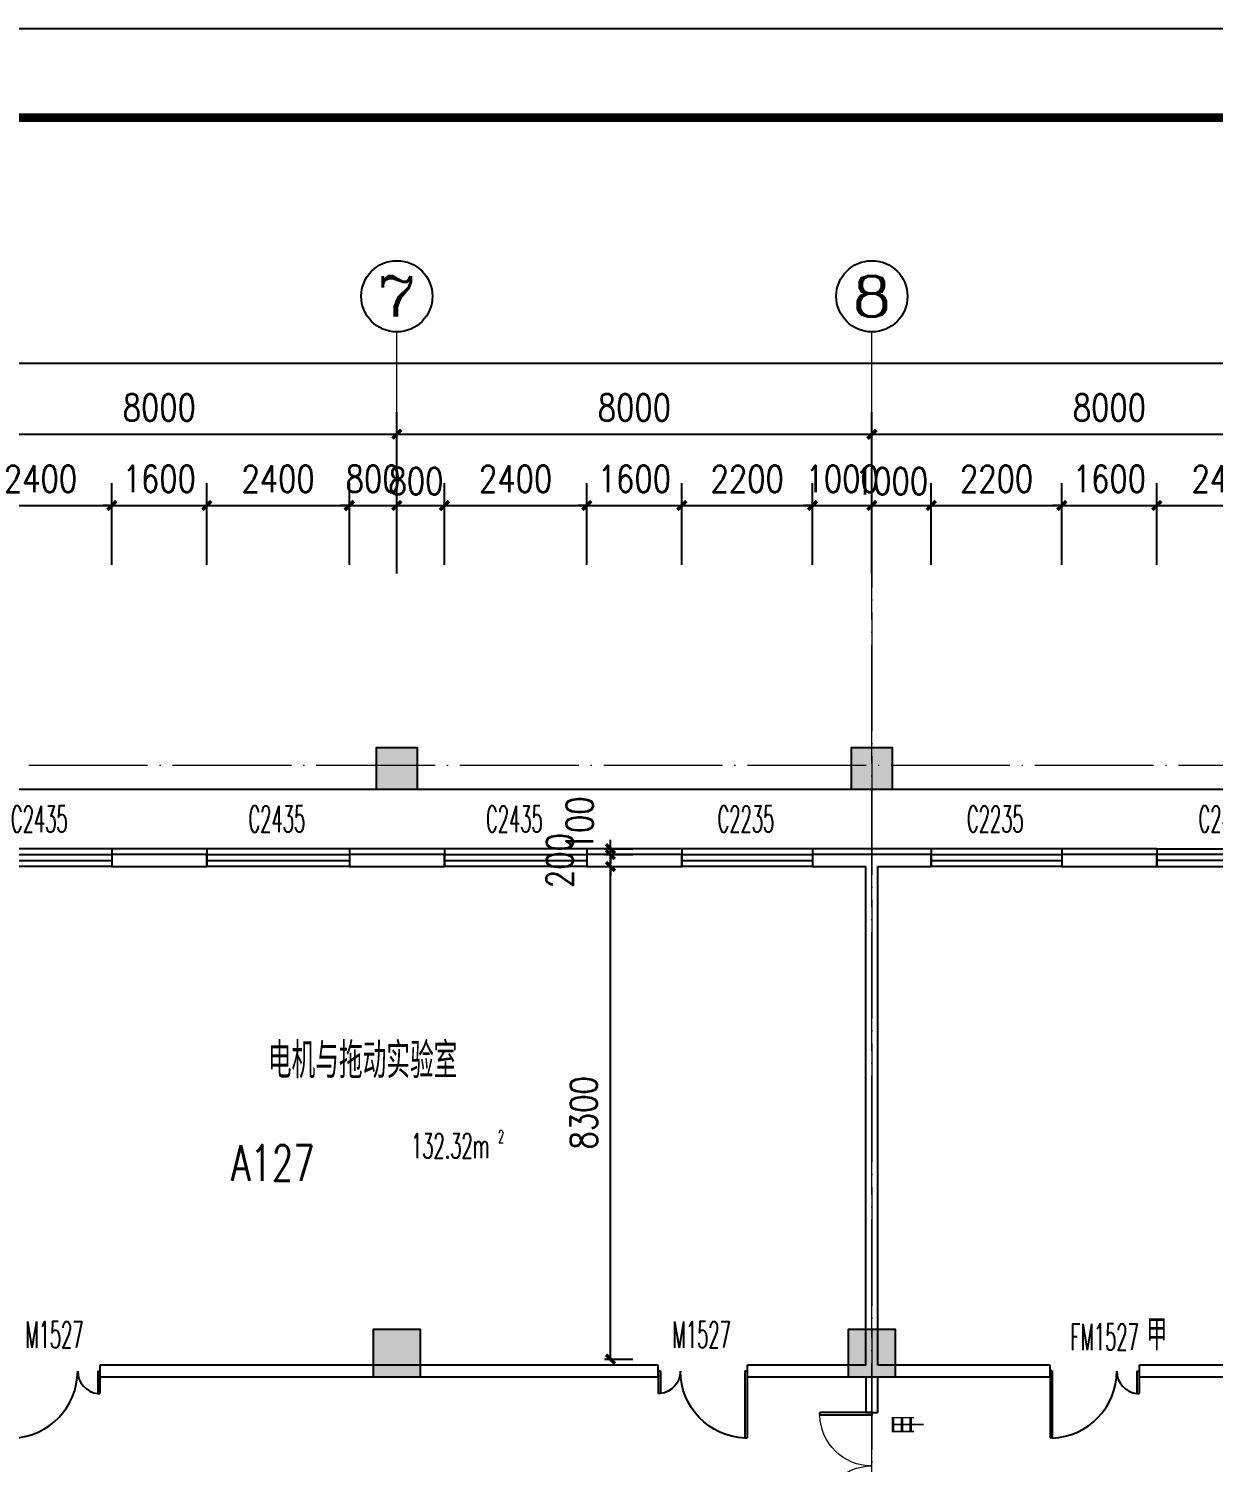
# Model space of a CAD drawing. Extents: x 1417642 to 3570900, y 124798 to 1191112.
# Drawn here: x 1479279 to 1499229, y 737395 to 761548 of the extents above; entities that cross this region are included whole.
import ezdxf
from ezdxf.enums import TextEntityAlignment as Align

# ---------------------------------------------------------------- set-up
doc = ezdxf.new("R2010")
doc.units = 0
doc.header["$LTSCALE"] = 1000
doc.header["$MEASUREMENT"] = 0
doc.linetypes.add('DOTE', pattern=[2.42, 2, -0.2, 0.02, -0.2])
doc.layers.get('0').update_dxf_attribs({"linetype": 'CONTINUOUS'})
doc.layers.get('Defpoints').update_dxf_attribs({"linetype": 'CONTINUOUS'})
for name, color, linetype in [('AXIS', 3, 'CONTINUOUS'), ('AXIS_TEXT', 7, 'CONTINUOUS'), ('colu', 2, 'CONTINUOUS'), ('DOTE', 1, 'DOTE'), ('PUB_DIM', 3, 'CONTINUOUS'), ('PUB_TEXT', 40, 'CONTINUOUS'), ('PUB_TITLE', 4, 'CONTINUOUS'), ('SPACE', 7, 'CONTINUOUS'), ('SURFACE', 6, 'CONTINUOUS'), ('tiaozheng', 20, 'CONTINUOUS'), ('WALL', 4, 'CONTINUOUS'), ('WINDOW', 2, 'CONTINUOUS'), ('WINDOW_TEXT', 7, 'CONTINUOUS'), ('填充', 252, 'CONTINUOUS'), ('屋面轮廓', 101, 'CONTINUOUS'), ('柱填充', 8, 'CONTINUOUS')]:
    doc.layers.add(name, color=color, linetype=linetype)
doc.styles.add('_TCH_AXIS', font='COMPLEX', dxfattribs={"bigfont": 'GBCBIG'})
doc.styles.add('_TCH_SPACE', font='ROMANS', dxfattribs={"width": 0.7, "height": 5, "bigfont": 'Z'})
doc.styles.add('_TCH_WINDOW', font='ROMANS.shx', dxfattribs={"width": 0.7, "height": 400, "bigfont": 'Z.shx'})
doc.styles.add('DIM_FONT', font='SIMPLEX.shx', dxfattribs={"width": 0.8})
doc.styles.add('Z', font='ROMANS', dxfattribs={"width": 0.7, "bigfont": 'Z'})
doc.dimstyles.new('DIMN150', dxfattribs={"dimscale": 1.5, "dimtxt": 300, "dimasz": 100, "dimexe": 250, "dimexo": 300, "dimgap": 150, "dimtad": 1, "dimdec": 0, "dimzin": 0, "dimdsep": 46, "dimtxsty": 'DIM_FONT', "dimblk": 'ARCHTICK', "dimcen": 0.09, "dimdle": 1.5, "dimclrt": 7, "dimazin": 2, "dimtfac": 1, "dimtdec": 0, "dimtix": 1, "dimtmove": 2, "dimatfit": 3, "dimldrblk": 'ARCHTICK', "dimfxl": 1, "dimtolj": 1, "dimtzin": 0, "dimarcsym": 0})

# ---------------------------------------------------------------- blocks, each defined once
blk = doc.blocks.new('e')
at = {"layer": '柱填充'}
h = blk.add_hatch(color=256, dxfattribs=at)
h.paths.add_polyline_path([(1540396, 673470), (1540396, 674070), (1539796, 674070), (1539796, 673470)])
h.paths.add_polyline_path([(1540396, 663470), (1540396, 664070), (1539796, 664070), (1539796, 663470)])
h.paths.add_polyline_path([(1540396, 659870), (1540396, 660470), (1539796, 660470), (1539796, 659870)])
h.paths.add_polyline_path([(1540396, 651870), (1540396, 652470), (1539796, 652470), (1539796, 651870)])
h.paths.add_polyline_path([(1540396, 643870), (1540396, 644470), (1539796, 644470), (1539796, 643870)])
h.paths.add_polyline_path([(1540396, 635870), (1540396, 636470), (1539796, 636470), (1539796, 635870)])
h.paths.add_polyline_path([(1540396, 627870), (1540396, 628470), (1539796, 628470), (1539796, 627870)])
h.paths.add_polyline_path([(1540396, 619870), (1540396, 620470), (1539796, 620470), (1539796, 619870)])
h.paths.add_polyline_path([(1540396, 611870), (1540396, 612470), (1539796, 612470), (1539796, 611870)])
h.paths.add_polyline_path([(1540396, 603870), (1540396, 604470), (1539796, 604470), (1539796, 603870)])
h.paths.add_polyline_path([(1540396, 595870), (1540396, 596470), (1539796, 596470), (1539796, 595870)])
h.paths.add_polyline_path([(1611246, 673470), (1611246, 674070), (1610646, 674070), (1610646, 673470)])
h.paths.add_polyline_path([(1602046, 673370), (1602046, 674070), (1601346, 674070), (1601346, 673370)])
h.paths.add_polyline_path([(1594046, 673370), (1594046, 674070), (1593346, 674070), (1593346, 673370)])
h.paths.add_polyline_path([(1586046, 673370), (1586046, 674070), (1585346, 674070), (1585346, 673370)])
h.paths.add_polyline_path([(1578046, 673370), (1578046, 674070), (1577346, 674070), (1577346, 673370)])
h.paths.add_polyline_path([(1568046, 673370), (1568046, 674070), (1567346, 674070), (1567346, 673370)])
h.paths.add_polyline_path([(1558096, 673370), (1558096, 674070), (1557396, 674070), (1557396, 673370)])
h.paths.add_polyline_path([(1554396, 673370), (1554396, 674070), (1553696, 674070), (1553696, 673370)])
h.paths.add_polyline_path([(1544496, 673370), (1544496, 674070), (1543796, 674070), (1543796, 673370)])
h.paths.add_polyline_path([(1611246, 664070), (1610546, 664070), (1610546, 663470), (1611246, 663470)])
h.paths.add_polyline_path([(1602096, 663470), (1602096, 664270), (1601296, 664270), (1601296, 663470)])
h.paths.add_polyline_path([(1594096, 663470), (1594096, 664270), (1593296, 664270), (1593296, 663470)])
h.paths.add_polyline_path([(1586096, 663470), (1586096, 664270), (1585296, 664270), (1585296, 663470)])
h.paths.add_polyline_path([(1578096, 663470), (1578096, 664270), (1577296, 664270), (1577296, 663470)])
h.paths.add_polyline_path([(1568096, 663470), (1568096, 664270), (1567296, 664270), (1567296, 663470)])
h.paths.add_polyline_path([(1558096, 663470), (1558096, 664170), (1557396, 664170), (1557396, 663470)])
h.paths.add_polyline_path([(1554396, 663470), (1554396, 664170), (1553696, 664170), (1553696, 663470)])
h.paths.add_polyline_path([(1544496, 663470), (1544496, 664170), (1543796, 664170), (1543796, 663470)])
h.paths.add_polyline_path([(1611246, 660470), (1610546, 660470), (1610546, 659870), (1611246, 659870)])
h.paths.add_polyline_path([(1602046, 659770), (1602046, 660470), (1601346, 660470), (1601346, 659770)])
h.paths.add_polyline_path([(1594046, 659770), (1594046, 660470), (1593346, 660470), (1593346, 659770)])
h.paths.add_polyline_path([(1586046, 659770), (1586046, 660470), (1585346, 660470), (1585346, 659770)])
h.paths.add_polyline_path([(1578046, 659770), (1578046, 660470), (1577346, 660470), (1577346, 659770)])
h.paths.add_polyline_path([(1568046, 659770), (1568046, 660470), (1567346, 660470), (1567346, 659770)])
h.paths.add_polyline_path([(1557996, 659870), (1557996, 660470), (1557396, 660470), (1557396, 659870)])
h.paths.add_polyline_path([(1554396, 659870), (1554396, 660470), (1553796, 660470), (1553796, 659870)])
h.paths.add_polyline_path([(1544496, 659770), (1544496, 660470), (1543796, 660470), (1543796, 659770)])
h.paths.add_polyline_path([(1611246, 651870), (1611246, 652470), (1610646, 652470), (1610646, 651870)])
h.paths.add_polyline_path([(1601996, 651870), (1601996, 652470), (1601396, 652470), (1601396, 651870)])
h.paths.add_polyline_path([(1593996, 651870), (1593996, 652470), (1593396, 652470), (1593396, 651870)])
h.paths.add_polyline_path([(1585996, 651870), (1585996, 652470), (1585396, 652470), (1585396, 651870)])
h.paths.add_polyline_path([(1577996, 651870), (1577996, 652470), (1577396, 652470), (1577396, 651870)])
h.paths.add_polyline_path([(1567996, 651820), (1567996, 652520), (1567296, 652520), (1567296, 651820)])
h.paths.add_polyline_path([(1558096, 651820), (1558096, 652520), (1557396, 652520), (1557396, 651820)])
h.paths.add_polyline_path([(1554396, 651820), (1554396, 652520), (1553696, 652520), (1553696, 651820)])
h.paths.add_polyline_path([(1544496, 652470), (1543796, 652470), (1543796, 651870), (1544496, 651870)])
h.paths.add_polyline_path([(1567996, 644470), (1567296, 644470), (1567296, 643870), (1567996, 643870)])
h.paths.add_polyline_path([(1558096, 643820), (1558096, 644520), (1557396, 644520), (1557396, 643820)])
h.paths.add_polyline_path([(1554396, 643820), (1554396, 644520), (1553696, 644520), (1553696, 643820)])
h.paths.add_polyline_path([(1544496, 644470), (1543796, 644470), (1543796, 643870), (1544496, 643870)])
h.paths.add_polyline_path([(1567996, 636470), (1567296, 636470), (1567296, 635870), (1567996, 635870)])
h.paths.add_polyline_path([(1558096, 635820), (1558096, 636520), (1557396, 636520), (1557396, 635820)])
h.paths.add_polyline_path([(1554396, 635820), (1554396, 636520), (1553696, 636520), (1553696, 635820)])
h.paths.add_polyline_path([(1544496, 636470), (1543796, 636470), (1543796, 635870), (1544496, 635870)])
h.paths.add_polyline_path([(1567996, 628470), (1567296, 628470), (1567296, 627870), (1567996, 627870)])
h.paths.add_polyline_path([(1558096, 627820), (1558096, 628520), (1557396, 628520), (1557396, 627820)])
h.paths.add_polyline_path([(1554396, 627820), (1554396, 628520), (1553696, 628520), (1553696, 627820)])
h.paths.add_polyline_path([(1544496, 628470), (1543796, 628470), (1543796, 627870), (1544496, 627870)])
h.paths.add_polyline_path([(1567996, 620470), (1567296, 620470), (1567296, 619870), (1567996, 619870)])
h.paths.add_polyline_path([(1558096, 619820), (1558096, 620520), (1557396, 620520), (1557396, 619820)])
h.paths.add_polyline_path([(1554396, 619820), (1554396, 620520), (1553696, 620520), (1553696, 619820)])
h.paths.add_polyline_path([(1544496, 620470), (1543796, 620470), (1543796, 619870), (1544496, 619870)])
h.paths.add_polyline_path([(1567996, 612470), (1567296, 612470), (1567296, 611870), (1567996, 611870)])
h.paths.add_polyline_path([(1558096, 611820), (1558096, 612520), (1557396, 612520), (1557396, 611820)])
h.paths.add_polyline_path([(1554396, 611820), (1554396, 612520), (1553696, 612520), (1553696, 611820)])
h.paths.add_polyline_path([(1544496, 612470), (1543796, 612470), (1543796, 611870), (1544496, 611870)])
h.paths.add_polyline_path([(1567996, 604470), (1567296, 604470), (1567296, 603870), (1567996, 603870)])
h.paths.add_polyline_path([(1558096, 603820), (1558096, 604520), (1557396, 604520), (1557396, 603820)])
h.paths.add_polyline_path([(1554396, 603820), (1554396, 604520), (1553696, 604520), (1553696, 603820)])
h.paths.add_polyline_path([(1544496, 604470), (1543796, 604470), (1543796, 603870), (1544496, 603870)])
h.paths.add_polyline_path([(1567996, 595870), (1567996, 596470), (1567396, 596470), (1567396, 595870)])
h.paths.add_polyline_path([(1557996, 595870), (1557996, 596470), (1557396, 596470), (1557396, 595870)])
h.paths.add_polyline_path([(1554396, 595870), (1554396, 596470), (1553796, 596470), (1553796, 595870)])
h.paths.add_polyline_path([(1544396, 595870), (1544396, 596470), (1543796, 596470), (1543796, 595870)])
at = {"layer": 'colu'}
for points in [[(1586046, 673370), (1586046, 674070), (1585346, 674070), (1585346, 673370)], [(1594046, 673370), (1594046, 674070), (1593346, 674070), (1593346, 673370)], [(1586096, 663470), (1586096, 664270), (1585296, 664270), (1585296, 663470)], [(1594096, 663470), (1594096, 664270), (1593296, 664270), (1593296, 663470)]]:
    blk.add_lwpolyline(points, close=True, dxfattribs=at)
blk = doc.blocks.new('_ArchTick')
at = {"color": 0, "linetype": 'ByBlock', "const_width": 0.4}
blk.add_lwpolyline([(-0.5, -0.5), (0.5, 0.5)], dxfattribs=at)
blk = doc.blocks.new('*D3258')
at = {"layer": 'Defpoints', "color": 0}
for p in [(1488526, 747433), (1489076, 747433), (1488526, 739133)]:
    blk.add_point(p, dxfattribs=at)
at = {"layer": 'PUB_DIM', "color": 0, "lineweight": -2}
for p, q in [((1488976, 747433), (1489451, 747433)), ((1489076, 739131), (1489076, 747435)), ((1488976, 739133), (1489451, 739133))]:
    blk.add_line(p, q, dxfattribs=at)
at = {"layer": 'PUB_DIM', "color": 0, "lineweight": -2, "xscale": 150, "yscale": 150, "zscale": 150}
for p, rotation in [((1489076, 747433), 90), ((1489076, 739133), 270)]:
    blk.add_blockref('_ArchTick', p, dxfattribs=dict(at, rotation=rotation))
at = {"layer": 'PUB_DIM', "color": 7, "insert": (1488626, 743283), "char_height": 450, "attachment_point": 5, "rotation": 90, "style": 'DIM_FONT'}
blk.add_mtext('\\A1;8300', dxfattribs=at)
blk = doc.blocks.new('*D3259')
at = {"layer": 'Defpoints', "color": 0}
for p in [(1488526, 747633), (1489076, 747633), (1488526, 747433)]:
    blk.add_point(p, dxfattribs=at)
at = {"layer": 'PUB_DIM', "color": 0, "lineweight": -2}
for p, q in [((1488976, 747633), (1489451, 747633)), ((1489076, 747633), (1489076, 747783)), ((1489076, 747433), (1489076, 747633)), ((1488976, 747433), (1489451, 747433)), ((1489076, 747433), (1489076, 747283))]:
    blk.add_line(p, q, dxfattribs=at)
at = {"layer": 'PUB_DIM', "color": 0, "lineweight": -2, "xscale": 150, "yscale": 150, "zscale": 150}
for p, rotation in [((1489076, 747633), 270), ((1489076, 747433), 90)]:
    blk.add_blockref('_ArchTick', p, dxfattribs=dict(at, rotation=rotation))
at = {"layer": 'PUB_DIM', "color": 7, "insert": (1488224, 747533), "char_height": 450, "attachment_point": 5, "rotation": 90, "style": 'DIM_FONT'}
blk.add_mtext('\\A1;200', dxfattribs=at)
blk = doc.blocks.new('*D3260')
at = {"layer": 'Defpoints', "color": 0}
for p in [(1488526, 747733), (1488526, 747633), (1489076, 747733)]:
    blk.add_point(p, dxfattribs=at)
at = {"layer": 'PUB_DIM', "color": 0, "lineweight": -2}
for p, q in [((1489076, 747733), (1489076, 747883)), ((1488976, 747733), (1489451, 747733)), ((1488976, 747633), (1489451, 747633)), ((1489076, 747633), (1489076, 747733)), ((1489076, 747633), (1489076, 747483))]:
    blk.add_line(p, q, dxfattribs=at)
at = {"layer": 'PUB_DIM', "color": 0, "lineweight": -2, "xscale": 150, "yscale": 150, "zscale": 150}
for p, rotation in [((1489076, 747733), 270), ((1489076, 747633), 90)]:
    blk.add_blockref('_ArchTick', p, dxfattribs=dict(at, rotation=rotation))
at = {"layer": 'PUB_DIM', "color": 7, "insert": (1488558, 748151), "char_height": 450, "attachment_point": 5, "rotation": 90, "style": 'DIM_FONT'}
blk.add_mtext('\\A1;100', dxfattribs=at)
blk = doc.blocks.new('*D3759')
at = {"layer": 'Defpoints', "color": 0}
for p in [(1480679, 753515), (1478279, 752067), (1480679, 752067)]:
    blk.add_point(p, dxfattribs=at)
at = {"layer": 'PUB_DIM', "color": 0, "lineweight": -2}
for p, q in [((1478279, 752517), (1478279, 753890)), ((1480679, 752517), (1480679, 753890)), ((1478277, 753515), (1480681, 753515))]:
    blk.add_line(p, q, dxfattribs=at)
at = {"layer": 'PUB_DIM', "color": 0, "lineweight": -2, "xscale": 150, "yscale": 150, "zscale": 150, "rotation": 180}
blk.add_blockref('_ArchTick', (1478279, 753515), dxfattribs=at)
at = {"layer": 'PUB_DIM', "color": 0, "lineweight": -2, "xscale": 150, "yscale": 150, "zscale": 150}
blk.add_blockref('_ArchTick', (1480679, 753515), dxfattribs=at)
at = {"layer": 'PUB_DIM', "color": 7, "insert": (1479479, 753965), "char_height": 450, "attachment_point": 5, "style": 'DIM_FONT'}
blk.add_mtext('\\A1;2400', dxfattribs=at)
blk = doc.blocks.new('*D3760')
at = {"layer": 'Defpoints', "color": 0}
for p in [(1482279, 753515), (1480679, 752067), (1482279, 752067)]:
    blk.add_point(p, dxfattribs=at)
at = {"layer": 'PUB_DIM', "color": 0, "lineweight": -2}
for p, q in [((1480679, 752517), (1480679, 753890)), ((1482279, 752517), (1482279, 753890)), ((1480679, 753515), (1480529, 753515)), ((1480679, 753515), (1482279, 753515)), ((1482279, 753515), (1482429, 753515))]:
    blk.add_line(p, q, dxfattribs=at)
at = {"layer": 'PUB_DIM', "color": 0, "lineweight": -2, "xscale": 150, "yscale": 150, "zscale": 150}
blk.add_blockref('_ArchTick', (1480679, 753515), dxfattribs=at)
at = {"layer": 'PUB_DIM', "color": 0, "lineweight": -2, "xscale": 150, "yscale": 150, "zscale": 150, "rotation": 180}
blk.add_blockref('_ArchTick', (1482279, 753515), dxfattribs=at)
at = {"layer": 'PUB_DIM', "color": 7, "insert": (1481479, 753965), "char_height": 450, "attachment_point": 5, "style": 'DIM_FONT'}
blk.add_mtext('\\A1;1600', dxfattribs=at)
blk = doc.blocks.new('*D3761')
at = {"layer": 'Defpoints', "color": 0}
for p in [(1484679, 753515), (1482279, 752067), (1484679, 752067)]:
    blk.add_point(p, dxfattribs=at)
at = {"layer": 'PUB_DIM', "color": 0, "lineweight": -2}
for p, q in [((1482279, 752517), (1482279, 753890)), ((1484679, 752517), (1484679, 753890)), ((1482277, 753515), (1484681, 753515))]:
    blk.add_line(p, q, dxfattribs=at)
at = {"layer": 'PUB_DIM', "color": 0, "lineweight": -2, "xscale": 150, "yscale": 150, "zscale": 150, "rotation": 180}
blk.add_blockref('_ArchTick', (1482279, 753515), dxfattribs=at)
at = {"layer": 'PUB_DIM', "color": 0, "lineweight": -2, "xscale": 150, "yscale": 150, "zscale": 150}
blk.add_blockref('_ArchTick', (1484679, 753515), dxfattribs=at)
at = {"layer": 'PUB_DIM', "color": 7, "insert": (1483479, 753965), "char_height": 450, "attachment_point": 5, "style": 'DIM_FONT'}
blk.add_mtext('\\A1;2400', dxfattribs=at)
blk = doc.blocks.new('*D3762')
at = {"layer": 'Defpoints', "color": 0}
for p in [(1485479, 753515), (1484679, 752067), (1485479, 752067)]:
    blk.add_point(p, dxfattribs=at)
at = {"layer": 'PUB_DIM', "color": 0, "lineweight": -2}
for p, q in [((1484679, 752517), (1484679, 753890)), ((1485479, 752517), (1485479, 753890)), ((1484679, 753515), (1484529, 753515)), ((1484679, 753515), (1485479, 753515)), ((1485479, 753515), (1485629, 753515))]:
    blk.add_line(p, q, dxfattribs=at)
at = {"layer": 'PUB_DIM', "color": 0, "lineweight": -2, "xscale": 150, "yscale": 150, "zscale": 150}
blk.add_blockref('_ArchTick', (1484679, 753515), dxfattribs=at)
at = {"layer": 'PUB_DIM', "color": 0, "lineweight": -2, "xscale": 150, "yscale": 150, "zscale": 150, "rotation": 180}
blk.add_blockref('_ArchTick', (1485479, 753515), dxfattribs=at)
at = {"layer": 'PUB_DIM', "color": 7, "insert": (1485079, 753965), "char_height": 450, "attachment_point": 5, "style": 'DIM_FONT'}
blk.add_mtext('\\A1;800', dxfattribs=at)
blk = doc.blocks.new('*D3763')
at = {"layer": 'Defpoints', "color": 0}
for p in [(1486279, 753515), (1485479, 752067), (1486279, 752067)]:
    blk.add_point(p, dxfattribs=at)
at = {"layer": 'PUB_DIM', "color": 0, "lineweight": -2}
for p, q in [((1485479, 752517), (1485479, 753890)), ((1486279, 752517), (1486279, 753890)), ((1485477, 753515), (1486281, 753515))]:
    blk.add_line(p, q, dxfattribs=at)
at = {"layer": 'PUB_DIM', "color": 0, "lineweight": -2, "xscale": 150, "yscale": 150, "zscale": 150, "rotation": 180}
blk.add_blockref('_ArchTick', (1485479, 753515), dxfattribs=at)
at = {"layer": 'PUB_DIM', "color": 0, "lineweight": -2, "xscale": 150, "yscale": 150, "zscale": 150}
blk.add_blockref('_ArchTick', (1486279, 753515), dxfattribs=at)
at = {"layer": 'PUB_DIM', "color": 7, "insert": (1485801, 753926), "char_height": 450, "attachment_point": 5, "style": 'DIM_FONT'}
blk.add_mtext('\\A1;800', dxfattribs=at)
blk = doc.blocks.new('*D3764')
at = {"layer": 'Defpoints', "color": 0}
for p in [(1488679, 753515), (1486279, 752067), (1488679, 752067)]:
    blk.add_point(p, dxfattribs=at)
at = {"layer": 'PUB_DIM', "color": 0, "lineweight": -2}
for p, q in [((1486279, 752517), (1486279, 753890)), ((1488679, 752517), (1488679, 753890)), ((1486277, 753515), (1488681, 753515))]:
    blk.add_line(p, q, dxfattribs=at)
at = {"layer": 'PUB_DIM', "color": 0, "lineweight": -2, "xscale": 150, "yscale": 150, "zscale": 150, "rotation": 180}
blk.add_blockref('_ArchTick', (1486279, 753515), dxfattribs=at)
at = {"layer": 'PUB_DIM', "color": 0, "lineweight": -2, "xscale": 150, "yscale": 150, "zscale": 150}
blk.add_blockref('_ArchTick', (1488679, 753515), dxfattribs=at)
at = {"layer": 'PUB_DIM', "color": 7, "insert": (1487479, 753965), "char_height": 450, "attachment_point": 5, "style": 'DIM_FONT'}
blk.add_mtext('\\A1;2400', dxfattribs=at)
blk = doc.blocks.new('*D3765')
at = {"layer": 'Defpoints', "color": 0}
for p in [(1490279, 753515), (1488679, 752067), (1490279, 752067)]:
    blk.add_point(p, dxfattribs=at)
at = {"layer": 'PUB_DIM', "color": 0, "lineweight": -2}
for p, q in [((1488679, 752517), (1488679, 753890)), ((1490279, 752517), (1490279, 753890)), ((1488679, 753515), (1488529, 753515)), ((1488679, 753515), (1490279, 753515)), ((1490279, 753515), (1490429, 753515))]:
    blk.add_line(p, q, dxfattribs=at)
at = {"layer": 'PUB_DIM', "color": 0, "lineweight": -2, "xscale": 150, "yscale": 150, "zscale": 150}
blk.add_blockref('_ArchTick', (1488679, 753515), dxfattribs=at)
at = {"layer": 'PUB_DIM', "color": 0, "lineweight": -2, "xscale": 150, "yscale": 150, "zscale": 150, "rotation": 180}
blk.add_blockref('_ArchTick', (1490279, 753515), dxfattribs=at)
at = {"layer": 'PUB_DIM', "color": 7, "insert": (1489479, 753965), "char_height": 450, "attachment_point": 5, "style": 'DIM_FONT'}
blk.add_mtext('\\A1;1600', dxfattribs=at)
blk = doc.blocks.new('*D3766')
at = {"layer": 'Defpoints', "color": 0}
for p in [(1492479, 753515), (1490279, 752067), (1492479, 752067)]:
    blk.add_point(p, dxfattribs=at)
at = {"layer": 'PUB_DIM', "color": 0, "lineweight": -2}
for p, q in [((1490279, 752517), (1490279, 753890)), ((1492479, 752517), (1492479, 753890)), ((1490277, 753515), (1492481, 753515))]:
    blk.add_line(p, q, dxfattribs=at)
at = {"layer": 'PUB_DIM', "color": 0, "lineweight": -2, "xscale": 150, "yscale": 150, "zscale": 150, "rotation": 180}
blk.add_blockref('_ArchTick', (1490279, 753515), dxfattribs=at)
at = {"layer": 'PUB_DIM', "color": 0, "lineweight": -2, "xscale": 150, "yscale": 150, "zscale": 150}
blk.add_blockref('_ArchTick', (1492479, 753515), dxfattribs=at)
at = {"layer": 'PUB_DIM', "color": 7, "insert": (1491379, 753965), "char_height": 450, "attachment_point": 5, "style": 'DIM_FONT'}
blk.add_mtext('\\A1;2200', dxfattribs=at)
blk = doc.blocks.new('*D3767')
at = {"layer": 'Defpoints', "color": 0}
for p in [(1493479, 753515), (1492479, 752067), (1493479, 752067)]:
    blk.add_point(p, dxfattribs=at)
at = {"layer": 'PUB_DIM', "color": 0, "lineweight": -2}
for p, q in [((1492479, 752517), (1492479, 753890)), ((1493479, 752517), (1493479, 753890)), ((1492479, 753515), (1492329, 753515)), ((1492479, 753515), (1493479, 753515)), ((1493479, 753515), (1493629, 753515))]:
    blk.add_line(p, q, dxfattribs=at)
at = {"layer": 'PUB_DIM', "color": 0, "lineweight": -2, "xscale": 150, "yscale": 150, "zscale": 150}
blk.add_blockref('_ArchTick', (1492479, 753515), dxfattribs=at)
at = {"layer": 'PUB_DIM', "color": 0, "lineweight": -2, "xscale": 150, "yscale": 150, "zscale": 150, "rotation": 180}
blk.add_blockref('_ArchTick', (1493479, 753515), dxfattribs=at)
at = {"layer": 'PUB_DIM', "color": 7, "insert": (1492979, 753965), "char_height": 450, "attachment_point": 5, "style": 'DIM_FONT'}
blk.add_mtext('\\A1;1000', dxfattribs=at)
blk = doc.blocks.new('*D3768')
at = {"layer": 'Defpoints', "color": 0}
for p in [(1494479, 753515), (1493479, 752067), (1494479, 752067)]:
    blk.add_point(p, dxfattribs=at)
at = {"layer": 'PUB_DIM', "color": 0, "lineweight": -2}
for p, q in [((1493479, 752517), (1493479, 753890)), ((1494479, 752517), (1494479, 753890)), ((1493477, 753515), (1494481, 753515))]:
    blk.add_line(p, q, dxfattribs=at)
at = {"layer": 'PUB_DIM', "color": 0, "lineweight": -2, "xscale": 150, "yscale": 150, "zscale": 150, "rotation": 180}
blk.add_blockref('_ArchTick', (1493479, 753515), dxfattribs=at)
at = {"layer": 'PUB_DIM', "color": 0, "lineweight": -2, "xscale": 150, "yscale": 150, "zscale": 150}
blk.add_blockref('_ArchTick', (1494479, 753515), dxfattribs=at)
at = {"layer": 'PUB_DIM', "color": 7, "insert": (1493810, 753924), "char_height": 450, "attachment_point": 5, "style": 'DIM_FONT'}
blk.add_mtext('\\A1;1000', dxfattribs=at)
blk = doc.blocks.new('*D3769')
at = {"layer": 'Defpoints', "color": 0}
for p in [(1496679, 753515), (1494479, 752067), (1496679, 752067)]:
    blk.add_point(p, dxfattribs=at)
at = {"layer": 'PUB_DIM', "color": 0, "lineweight": -2}
for p, q in [((1494479, 752517), (1494479, 753890)), ((1496679, 752517), (1496679, 753890)), ((1494477, 753515), (1496681, 753515))]:
    blk.add_line(p, q, dxfattribs=at)
at = {"layer": 'PUB_DIM', "color": 0, "lineweight": -2, "xscale": 150, "yscale": 150, "zscale": 150, "rotation": 180}
blk.add_blockref('_ArchTick', (1494479, 753515), dxfattribs=at)
at = {"layer": 'PUB_DIM', "color": 0, "lineweight": -2, "xscale": 150, "yscale": 150, "zscale": 150}
blk.add_blockref('_ArchTick', (1496679, 753515), dxfattribs=at)
at = {"layer": 'PUB_DIM', "color": 7, "insert": (1495579, 753965), "char_height": 450, "attachment_point": 5, "style": 'DIM_FONT'}
blk.add_mtext('\\A1;2200', dxfattribs=at)
blk = doc.blocks.new('*D3770')
at = {"layer": 'Defpoints', "color": 0}
for p in [(1498279, 753515), (1496679, 752067), (1498279, 752067)]:
    blk.add_point(p, dxfattribs=at)
at = {"layer": 'PUB_DIM', "color": 0, "lineweight": -2}
for p, q in [((1496679, 752517), (1496679, 753890)), ((1498279, 752517), (1498279, 753890)), ((1496679, 753515), (1496529, 753515)), ((1496679, 753515), (1498279, 753515)), ((1498279, 753515), (1498429, 753515))]:
    blk.add_line(p, q, dxfattribs=at)
at = {"layer": 'PUB_DIM', "color": 0, "lineweight": -2, "xscale": 150, "yscale": 150, "zscale": 150}
blk.add_blockref('_ArchTick', (1496679, 753515), dxfattribs=at)
at = {"layer": 'PUB_DIM', "color": 0, "lineweight": -2, "xscale": 150, "yscale": 150, "zscale": 150, "rotation": 180}
blk.add_blockref('_ArchTick', (1498279, 753515), dxfattribs=at)
at = {"layer": 'PUB_DIM', "color": 7, "insert": (1497479, 753965), "char_height": 450, "attachment_point": 5, "style": 'DIM_FONT'}
blk.add_mtext('\\A1;1600', dxfattribs=at)
blk = doc.blocks.new('*D3771')
at = {"layer": 'Defpoints', "color": 0}
for p in [(1500679, 753515), (1498279, 752067), (1500679, 752067)]:
    blk.add_point(p, dxfattribs=at)
at = {"layer": 'PUB_DIM', "color": 0, "lineweight": -2}
for p, q in [((1498279, 752517), (1498279, 753890)), ((1500679, 752517), (1500679, 753890)), ((1498277, 753515), (1500681, 753515))]:
    blk.add_line(p, q, dxfattribs=at)
at = {"layer": 'PUB_DIM', "color": 0, "lineweight": -2, "xscale": 150, "yscale": 150, "zscale": 150, "rotation": 180}
blk.add_blockref('_ArchTick', (1498279, 753515), dxfattribs=at)
at = {"layer": 'PUB_DIM', "color": 0, "lineweight": -2, "xscale": 150, "yscale": 150, "zscale": 150}
blk.add_blockref('_ArchTick', (1500679, 753515), dxfattribs=at)
at = {"layer": 'PUB_DIM', "color": 7, "insert": (1499479, 753965), "char_height": 450, "attachment_point": 5, "style": 'DIM_FONT'}
blk.add_mtext('\\A1;2400', dxfattribs=at)
blk = doc.blocks.new('*D4017')
at = {"layer": 'AXIS', "color": 0, "lineweight": -2}
for p, q in [((1439479, 753351), (1439479, 756290)), ((1589079, 753351), (1589079, 756290)), ((1439477, 755915), (1589081, 755915))]:
    blk.add_line(p, q, dxfattribs=at)
at = {"layer": 'Defpoints', "color": 0}
for p in [(1589079, 755915), (1439479, 752901), (1589079, 752901)]:
    blk.add_point(p, dxfattribs=at)
at = {"layer": 'AXIS', "color": 0, "lineweight": -2, "xscale": 150, "yscale": 150, "zscale": 150, "rotation": 180}
blk.add_blockref('_ArchTick', (1439479, 755915), dxfattribs=at)
at = {"layer": 'AXIS', "color": 0, "lineweight": -2, "xscale": 150, "yscale": 150, "zscale": 150}
blk.add_blockref('_ArchTick', (1589079, 755915), dxfattribs=at)
at = {"layer": 'AXIS', "color": 7, "insert": (1514279, 756365), "char_height": 450, "attachment_point": 5, "style": 'DIM_FONT'}
blk.add_mtext('\\A1;149600', dxfattribs=at)
blk = doc.blocks.new('*D4024')
at = {"layer": 'AXIS', "color": 0, "lineweight": -2}
for p, q in [((1477479, 752367), (1477479, 755090)), ((1485479, 752367), (1485479, 755090)), ((1477477, 754715), (1485481, 754715))]:
    blk.add_line(p, q, dxfattribs=at)
at = {"layer": 'Defpoints', "color": 0}
for p in [(1485479, 754715), (1477479, 751917), (1485479, 751917)]:
    blk.add_point(p, dxfattribs=at)
at = {"layer": 'AXIS', "color": 0, "lineweight": -2, "xscale": 150, "yscale": 150, "zscale": 150, "rotation": 180}
blk.add_blockref('_ArchTick', (1477479, 754715), dxfattribs=at)
at = {"layer": 'AXIS', "color": 0, "lineweight": -2, "xscale": 150, "yscale": 150, "zscale": 150}
blk.add_blockref('_ArchTick', (1485479, 754715), dxfattribs=at)
at = {"layer": 'AXIS', "color": 7, "insert": (1481479, 755165), "char_height": 450, "attachment_point": 5, "style": 'DIM_FONT'}
blk.add_mtext('\\A1;8000', dxfattribs=at)
blk = doc.blocks.new('*D4025')
at = {"layer": 'AXIS', "color": 0, "lineweight": -2}
for p, q in [((1485479, 752367), (1485479, 755090)), ((1493479, 752367), (1493479, 755090)), ((1485477, 754715), (1493481, 754715))]:
    blk.add_line(p, q, dxfattribs=at)
at = {"layer": 'Defpoints', "color": 0}
for p in [(1493479, 754715), (1485479, 751917), (1493479, 751917)]:
    blk.add_point(p, dxfattribs=at)
at = {"layer": 'AXIS', "color": 0, "lineweight": -2, "xscale": 150, "yscale": 150, "zscale": 150, "rotation": 180}
blk.add_blockref('_ArchTick', (1485479, 754715), dxfattribs=at)
at = {"layer": 'AXIS', "color": 0, "lineweight": -2, "xscale": 150, "yscale": 150, "zscale": 150}
blk.add_blockref('_ArchTick', (1493479, 754715), dxfattribs=at)
at = {"layer": 'AXIS', "color": 7, "insert": (1489479, 755165), "char_height": 450, "attachment_point": 5, "style": 'DIM_FONT'}
blk.add_mtext('\\A1;8000', dxfattribs=at)
blk = doc.blocks.new('*D4026')
at = {"layer": 'AXIS', "color": 0, "lineweight": -2}
for p, q in [((1493479, 752367), (1493479, 755090)), ((1501479, 752367), (1501479, 755090)), ((1493477, 754715), (1501481, 754715))]:
    blk.add_line(p, q, dxfattribs=at)
at = {"layer": 'Defpoints', "color": 0}
for p in [(1501479, 754715), (1493479, 751917), (1501479, 751917)]:
    blk.add_point(p, dxfattribs=at)
at = {"layer": 'AXIS', "color": 0, "lineweight": -2, "xscale": 150, "yscale": 150, "zscale": 150, "rotation": 180}
blk.add_blockref('_ArchTick', (1493479, 754715), dxfattribs=at)
at = {"layer": 'AXIS', "color": 0, "lineweight": -2, "xscale": 150, "yscale": 150, "zscale": 150}
blk.add_blockref('_ArchTick', (1501479, 754715), dxfattribs=at)
at = {"layer": 'AXIS', "color": 7, "insert": (1497479, 755165), "char_height": 450, "attachment_point": 5, "style": 'DIM_FONT'}
blk.add_mtext('\\A1;8000', dxfattribs=at)
blk = doc.blocks.new('$DorLib2D$00000225')
at = {"color": 0}
for p, q in [((0.475, -0.001), (0.475, 0.752)), ((0.475, 0.752), (0.5, 0.752)), ((0.5, -0.001), (0.5, 0.752)), ((-0.5, 0), (-0.5, 0.252)), ((-0.475, 0.252), (-0.5, 0.252)), ((-0.475, 0), (-0.475, 0.252)), ((-0.475, 0), (-0.5, 0)), ((0.475, -0.001), (0.5, -0.001))]:
    blk.add_line(p, q, dxfattribs=at)
for centre, radius, start, end in [((0.505, -0.002), 0.755, 92.2493, 179.7238), ((-0.501, 0.003), 0.251, 359.7899, 84.0974)]:
    blk.add_arc(centre, radius, start, end, dxfattribs=at)
blk = doc.blocks.new('$TCHSYS$WIN2D')
for p, q in [((-0.5, 0.5), (0.5, 0.5)), ((-0.5, 0.5), (-0.5, -0.5)), ((0.5, 0.5), (0.5, -0.5)), ((0.5, 0.167), (-0.5, 0.167)), ((0.5, -0.167), (-0.5, -0.167)), ((-0.5, -0.5), (0.5, -0.5))]:
    blk.add_line(p, q)
blk = doc.blocks.new('$DorLib2D$00000002')
for p, q in [((-0.5, 0), (-0.5, 0.4875)), ((-0.475, 0.4875), (-0.5, 0.4875)), ((-0.475, 0), (-0.475, 0.4875)), ((0.475, 0), (0.475, 0.4875)), ((0.475, 0.4875), (0.5, 0.4875)), ((0.5, 0), (0.5, 0.4875)), ((-0.5, 0), (-0.475, 0)), ((0.5, 0), (0.475, 0))]:
    blk.add_line(p, q)
at = {"lineweight": 13}
for centre, start, end in [((-0.4875, 0), 0, 88.53072), ((0.4875, 0), 91.46928, 180)]:
    blk.add_arc(centre, 0.4875, start, end, dxfattribs=at)

msp = doc.modelspace()

# ---------------------------------------------------------------- linework, layer by layer
at = {"layer": 'AXIS', "lineweight": 0}
for p, q in [((1485478.8, 754611.4), (1485478.8, 756439.6, 0)), ((1493478.8, 754611.4), (1493478.8, 756439.6, 0))]:
    msp.add_line(p, q, dxfattribs=at)
at = {"layer": 'AXIS'}
for centre in [(1485478.8, 757039.6), (1493478.8, 757039.6)]:
    msp.add_circle(centre, 600, dxfattribs=at)
at = {"layer": 'DOTE', "lineweight": 0}
msp.add_line((1493478.8, 647527.2, 0), (1493478.8, 754412.6, 0), dxfattribs=at)
at = {"layer": 'DOTE', "lineweight": 0, "elevation": 0}
for points in [[(1493478.8, 754133.2), (1493478.8, 727433.2)], [(1597442.3, 749133.2), (1431709.3, 749133.2)]]:
    msp.add_lwpolyline(points, dxfattribs=at)
at = {"layer": 'PUB_TITLE'}
msp.add_lwpolyline([(1417642.3, 635398.4), (1618342.3, 635398.4), (1618342.3, 761548.4), (1417642.3, 761548.4)], close=True, dxfattribs=at)
at = {"layer": 'PUB_TITLE', "const_width": 150}
msp.add_lwpolyline([(1421392.3, 636898.4), (1616842.3, 636898.4), (1616842.3, 760048.4), (1421392.3, 760048.4)], close=True, dxfattribs=at)
at = {"layer": 'SURFACE'}
for p, q in [((1480678.8, 747733.2), (1480678.8, 747633.2)), ((1482278.8, 747733.2), (1480678.8, 747733.2)), ((1482278.8, 747733.2), (1482278.8, 747633.2)), ((1484678.8, 747733.2), (1484678.8, 747633.2)), ((1486278.8, 747733.2), (1484678.8, 747733.2)), ((1486278.8, 747733.2), (1486278.8, 747633.2)), ((1488678.8, 747733.2), (1488678.8, 747633.2)), ((1490278.8, 747733.2), (1488678.8, 747733.2)), ((1490278.8, 747733.2), (1490278.8, 747633.2)), ((1492478.8, 747733.2), (1492478.8, 747633.2)), ((1493478.8, 747733.2), (1492478.8, 747733.2)), ((1494478.8, 747733.2), (1493478.8, 747733.2)), ((1494478.8, 747733.2), (1494478.8, 747633.2)), ((1496678.8, 747733.2), (1496678.8, 747633.2)), ((1498278.8, 747733.2), (1496678.8, 747733.2)), ((1498278.8, 747733.2), (1498278.8, 747633.2))]:
    msp.add_line(p, q, dxfattribs=at)
at = {"layer": 'WALL'}
for p, q in [((1482278.8, 747633.2), (1480678.8, 747633.2)), ((1480678.8, 747633.2), (1480678.8, 747433.2)), ((1482278.8, 747433.2), (1482278.8, 747633.2)), ((1486278.8, 747633.2), (1484678.8, 747633.2)), ((1484678.8, 747633.2), (1484678.8, 747433.2)), ((1486278.8, 747433.2), (1486278.8, 747633.2)), ((1490278.8, 747633.2), (1488678.8, 747633.2)), ((1488678.8, 747633.2), (1488678.8, 747433.2)), ((1490278.8, 747433.2), (1490278.8, 747633.2)), ((1493478.8, 747633.2), (1492478.8, 747633.2)), ((1492478.8, 747633.2), (1492478.8, 747433.2)), ((1494478.8, 747633.2), (1493478.8, 747633.2)), ((1494478.8, 747433.2), (1494478.8, 747633.2)), ((1498278.8, 747633.2), (1496678.8, 747633.2)), ((1496678.8, 747633.2), (1496678.8, 747433.2)), ((1498278.8, 747433.2), (1498278.8, 747633.2)), ((1480678.8, 747433.2), (1482278.8, 747433.2)), ((1484678.8, 747433.2), (1486278.8, 747433.2)), ((1488678.8, 747433.2), (1490278.8, 747433.2)), ((1492478.8, 747433.2), (1493378.8, 747433.2)), ((1493378.8, 739133.2), (1493378.8, 747433.2)), ((1493578.8, 739133.2), (1493578.8, 747433.2)), ((1493578.8, 747433.2), (1494478.8, 747433.2)), ((1496678.8, 747433.2), (1498278.8, 747433.2)), ((1493378.8, 739033.2), (1493378.8, 739133.2)), ((1493578.8, 739033.2), (1493578.8, 739133.2)), ((1489878.8, 739033.2), (1480478.8, 739033.2)), ((1480478.8, 739033.2), (1480478.8, 738833.2)), ((1489878.8, 738833.2), (1489878.8, 739033.2)), ((1493378.8, 739033.2), (1491378.8, 739033.2)), ((1491378.8, 739033.2), (1491378.8, 738833.2)), ((1496478.8, 739033.2), (1493578.8, 739033.2)), ((1496478.8, 738833.2), (1496478.8, 739033.2)), ((1501478.8, 739033.2), (1497978.8, 739033.2)), ((1497978.8, 739033.2), (1497978.8, 738833.2)), ((1480478.8, 738833.2), (1489878.8, 738833.2)), ((1491378.8, 738833.2), (1493378.8, 738833.2)), ((1493378.8, 738833.2), (1493378.8, 738233.2)), ((1493578.8, 738833.2), (1496478.8, 738833.2)), ((1493578.8, 738233.2), (1493578.8, 738833.2)), ((1497978.8, 738833.2), (1501478.8, 738833.2)), ((1493378.8, 738233.2), (1493578.8, 738233.2))]:
    msp.add_line(p, q, dxfattribs=at)
at = {"layer": '屋面轮廓', "elevation": 0}
msp.add_lwpolyline([(1471478.8, 748733.2), (1505478.8, 748733.2)], dxfattribs=at)

# ---------------------------------------------------------------- block references
at = {"layer": 'tiaozheng', "color": 2}
msp.add_blockref('e', (-100217.4, 75363.3, 0), dxfattribs=at)
at = {"layer": 'WINDOW', "color": 2}
ref = msp.add_blockref('$TCHSYS$WIN2D', (1479478.8, 747583.2), dxfattribs=dict(at, xscale=2400, yscale=-300, zscale=2400, rotation=180))
ref.add_attrib('A', 'C2435', (1478980.1, 748010.1), dxfattribs={"layer": 'WINDOW_TEXT', "color": 2, "height": 446.25, "style": '_TCH_WINDOW', "width": 0.494118})
ref = msp.add_blockref('$TCHSYS$WIN2D', (1483478.8, 747583.2), dxfattribs=dict(at, xscale=2400, yscale=-300, zscale=2400, rotation=180))
ref.add_attrib('A', 'C2435', (1482980.1, 748010.1), dxfattribs={"layer": 'WINDOW_TEXT', "color": 2, "height": 446.25, "style": '_TCH_WINDOW', "width": 0.494118})
ref = msp.add_blockref('$TCHSYS$WIN2D', (1487478.8, 747583.2), dxfattribs=dict(at, xscale=2400, yscale=-300, zscale=2400, rotation=180))
ref.add_attrib('A', 'C2435', (1486980.1, 748010.1), dxfattribs={"layer": 'WINDOW_TEXT', "color": 2, "height": 446.25, "style": '_TCH_WINDOW', "width": 0.494118})
ref = msp.add_blockref('$TCHSYS$WIN2D', (1491378.8, 747583.2), dxfattribs=dict(at, xscale=2200, yscale=-300, zscale=2200, rotation=180))
ref.add_attrib('A', 'C2235', (1490880.1, 748010.1), dxfattribs={"layer": 'WINDOW_TEXT', "color": 2, "height": 446.25, "style": '_TCH_WINDOW', "width": 0.494118})
ref = msp.add_blockref('$TCHSYS$WIN2D', (1495578.8, 747583.2), dxfattribs=dict(at, xscale=2200, yscale=-300, zscale=2200, rotation=180))
ref.add_attrib('A', 'C2235', (1495080.1, 748010.1), dxfattribs={"layer": 'WINDOW_TEXT', "color": 2, "height": 446.25, "style": '_TCH_WINDOW', "width": 0.494118})
ref = msp.add_blockref('$TCHSYS$WIN2D', (1499478.8, 747583.2), dxfattribs=dict(at, xscale=-2400, yscale=-300, zscale=-2400, rotation=180))
ref.add_attrib('A', 'C2435', (1498980.1, 748010.1), dxfattribs={"layer": 'WINDOW_TEXT', "color": 2, "height": 446.25, "style": '_TCH_WINDOW', "width": 0.494118})
at = {"layer": 'WINDOW', "lineweight": 0}
ref = msp.add_blockref('$DorLib2D$00000225', (1479728.8, 738933.2), dxfattribs=dict(at, xscale=1500, yscale=1500, zscale=1500, rotation=180))
ref.add_attrib('A', 'M1527', (1479219.6, 739322.6), dxfattribs={"layer": 'WINDOW_TEXT', "lineweight": 0, "height": 446.25, "style": '_TCH_WINDOW', "width": 0.494118})
ref = msp.add_blockref('$DorLib2D$00000225', (1490628.8, 738933.2), dxfattribs=dict(at, xscale=-1500, yscale=1500, zscale=-1500, rotation=180))
ref.add_attrib('A', 'M1527', (1490119.6, 739322.6), dxfattribs={"layer": 'WINDOW_TEXT', "lineweight": 0, "height": 446.25, "style": '_TCH_WINDOW', "width": 0.494118})
for name, p, xscale, yscale, zscale, rotation in [('$DorLib2D$00000225', (1497228.8, 738933.2), 1500, 1500, 1500, 180), ('$DorLib2D$00000002', (1493478.8, 737333.2), -1800, 1800, -1800, 90)]:
    msp.add_blockref(name, p, dxfattribs=dict(at, xscale=xscale, yscale=yscale, zscale=zscale, rotation=rotation))

# ---------------------------------------------------------------- texts
at = {"layer": 'AXIS_TEXT', "style": '_TCH_AXIS', "width": 1.5}
for s, p, p2 in [('7', (1485139.4, 756700.2), (1485818.3, 756700.2)), ('8', (1493139.4, 756700.2), (1493818.3, 756700.2))]:
    msp.add_text(s, height=678.8, dxfattribs=at).set_placement(p, p2, align=Align.FIT)
at = {"layer": 'PUB_TEXT', "color": 1, "lineweight": 60, "style": 'Z', "width": 0.7}
msp.add_text('A127', height=600, dxfattribs=at).set_placement((1482689.3, 742139.1))
at = {"layer": 'SPACE', "style": '_TCH_SPACE', "width": 0.525}
for s, height, p in [('2', 210, (1487187.2, 742779.9, 0)), ('132.32m', 420, (1485717.2, 742517.4, 0))]:
    msp.add_text(s, height=height, dxfattribs=at).set_placement(p)
at = {"layer": 'WINDOW_TEXT', "style": '_TCH_WINDOW'}
for s, height, width, p in [('甲', 525, 0.7, (1498101.8, 739283.2)), ('FM1527', 446.25, 0.494118, (1496820.8, 739283.2))]:
    msp.add_text(s, height=height, dxfattribs=dict(at, width=width)).set_placement(p)
at = {"layer": 'WINDOW_TEXT', "style": '_TCH_WINDOW', "width": 0.7}
msp.add_text('甲', height=525, rotation=90, dxfattribs=at).set_placement((1494352.2, 737855.1))
at = {"layer": '填充', "insert": (1483306.9, 744464.3), "char_height": 600, "width": 5193.527, "attachment_point": 1, "style": '_TCH_WINDOW'}
msp.add_mtext('电机与拖动实验室', dxfattribs=at)

# ---------------------------------------------------------------- dimensions: what is measured, and where the dimension line sits
at = {"layer": 'AXIS'}
for p1, p2, distance, picture, middle in [((1439478.8, 752900.8), (1589078.8, 752900.8), 3013.9, '*D4017', (1514278.8, 756364.7)), ((1477478.8, 751916.9), (1485478.8, 751916.9), 2797.8, '*D4024', (1481478.8, 755164.7)), ((1485478.8, 751916.9), (1493478.8, 751916.9), 2797.8, '*D4025', (1489478.8, 755164.7)), ((1493478.8, 751916.9), (1501478.8, 751916.9), 2797.8, '*D4026', (1497478.8, 755164.7))]:
    dim = msp.add_aligned_dim(p1=p1, p2=p2, distance=distance, dimstyle='DIMN150', dxfattribs=at)
    dim.commit()
    dim.dimension.update_dxf_attribs({"geometry": picture, "text_midpoint": middle})
at = {"layer": 'PUB_DIM'}
for p1, p2, distance, picture, middle in [((1478278.8, 752066.9), (1480678.8, 752066.9), 1447.8, '*D3759', (1479478.8, 753964.7)), ((1480678.8, 752066.9), (1482278.8, 752066.9), 1447.8, '*D3760', (1481478.8, 753964.7)), ((1482278.8, 752066.9), (1484678.8, 752066.9), 1447.8, '*D3761', (1483478.8, 753964.7)), ((1484678.8, 752066.9), (1485478.8, 752066.9), 1447.8, '*D3762', (1485078.8, 753964.7)), ((1486278.8, 752066.9), (1488678.8, 752066.9), 1447.8, '*D3764', (1487478.8, 753964.7)), ((1488678.8, 752066.9), (1490278.8, 752066.9), 1447.8, '*D3765', (1489478.8, 753964.7)), ((1490278.8, 752066.9), (1492478.8, 752066.9), 1447.8, '*D3766', (1491378.8, 753964.7)), ((1492478.8, 752066.9), (1493478.8, 752066.9), 1447.8, '*D3767', (1492978.8, 753964.7)), ((1494478.8, 752066.9), (1496678.8, 752066.9), 1447.8, '*D3769', (1495578.8, 753964.7)), ((1496678.8, 752066.9), (1498278.8, 752066.9), 1447.8, '*D3770', (1497478.8, 753964.7)), ((1498278.8, 752066.9), (1500678.8, 752066.9), 1447.8, '*D3771', (1499478.8, 753964.7)), ((1488525.8, 739133.2), (1488525.8, 747433.2), -549.9, '*D3258', (1488625.7, 743283.2))]:
    dim = msp.add_aligned_dim(p1=p1, p2=p2, distance=distance, dimstyle='DIMN150', dxfattribs=at)
    dim.commit()
    dim.dimension.update_dxf_attribs({"geometry": picture, "text_midpoint": middle})
for base, p1, p2, angle, picture, middle in [((1486278.8, 753514.7), (1485478.8, 752066.9), (1486278.8, 752066.9), 0, '*D3763', (1485801.2, 753926.2)), ((1494478.8, 753514.7), (1493478.8, 752066.9), (1494478.8, 752066.9), 0, '*D3768', (1493809.8, 753924)), ((1489075.7, 747733.2), (1488525.8, 747633.2), (1488525.8, 747733.2), 90, '*D3260', (1488558.2, 748151)), ((1489075.7, 747633.2), (1488525.8, 747433.2), (1488525.8, 747633.2), 90, '*D3259', (1488224.4, 747533.2))]:
    dim = msp.add_linear_dim(base=base, p1=p1, p2=p2, angle=angle, dimstyle='DIMN150', dxfattribs=at)
    dim.commit()
    dim.dimension.update_dxf_attribs({"geometry": picture, "text_midpoint": middle, "dimtype": 129})

doc.saveas('drawing.dxf')
